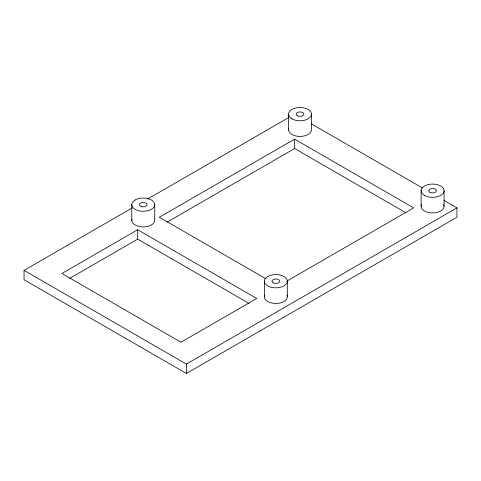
<?xml version="1.0" encoding="UTF-8"?>
<svg xmlns="http://www.w3.org/2000/svg" width="481" height="481" viewBox="0 0 481 481"><rect width="100%" height="100%" fill="white"/><g stroke="black" fill="none" stroke-linecap="round" stroke-linejoin="round"><path stroke-width="0.72" d="M443.963 200.391L456.95 207.888L456.95 217.256L186.387 373.466L24.05 279.744L24.05 270.37L132.016 208.039M147.625 199.026L288.756 117.538M137.686 229.756L61.929 273.491L180.976 342.225L256.734 298.485L137.686 229.756L137.686 239.129L248.93 303.355M286.832 281.108L413.66 207.888L294.612 139.153L159.331 217.256L266.017 278.854M69.697 278.379L137.686 239.129M167.135 222.126L294.612 148.527L405.856 212.752M24.05 270.37L186.387 364.093L456.95 207.888M311.496 123.906L422.534 188.017M444.077 190.704L444.077 206.325M421.122 190.704L421.122 206.325M311.502 114.159L311.502 129.78A11.478 6.626 0 0 1 299.02 136.382A11.478 6.626 0 0 1 288.72 128.631M294.612 139.153L294.612 148.527M288.546 114.159L288.546 129.78M287.319 281.211A11.478 6.626 0 0 1 270.1 286.947A11.478 6.626 0 0 1 270.1 275.469A11.478 6.626 0 0 1 287.319 281.211L287.319 296.831M264.358 281.211L264.358 296.831M186.387 364.093L186.387 373.466M154.744 204.665L154.744 220.286A11.478 6.626 0 0 1 142.262 226.888A11.478 6.626 0 0 1 131.956 219.138M131.782 204.665L131.782 220.286M286.929 295.112A11.478 6.626 0 0 1 275.835 303.457A11.478 6.626 0 0 1 264.748 295.112M443.686 204.611A11.478 6.626 0 0 1 432.599 212.951A11.478 6.626 0 0 1 421.512 204.611M135.143 199.982L133.321 201.353A11.478 6.626 0 0 0 141.27 211.195A11.478 6.626 0 0 0 154.569 203.517A11.478 6.626 0 0 0 137.524 198.93L135.143 199.982M291.907 118.849A11.478 6.626 0 0 0 311.111 115.879A11.478 6.626 0 0 0 297.054 107.762A11.478 6.626 0 0 0 291.907 118.849M297.318 115.723A3.824 2.207 0 0 0 303.721 114.731A3.824 2.207 0 0 0 299.032 112.025A3.824 2.207 0 0 0 297.318 115.723M424.482 195.388A11.478 6.626 0 0 0 443.686 192.418A11.478 6.626 0 0 0 429.629 184.301A11.478 6.626 0 0 0 424.482 195.388M429.894 192.268A3.824 2.207 0 0 0 436.297 191.276A3.824 2.207 0 0 0 431.607 188.57A3.824 2.207 0 0 0 429.894 192.268M273.13 282.768A3.824 2.207 0 0 0 279.533 281.782A3.824 2.207 0 0 0 274.849 279.076A3.824 2.207 0 0 0 273.13 282.768M141.348 206.577A3.824 2.207 0 0 0 147.09 204.665A3.824 2.207 0 0 0 141.348 202.754A3.824 2.207 0 0 0 141.348 206.577"/></g></svg>
